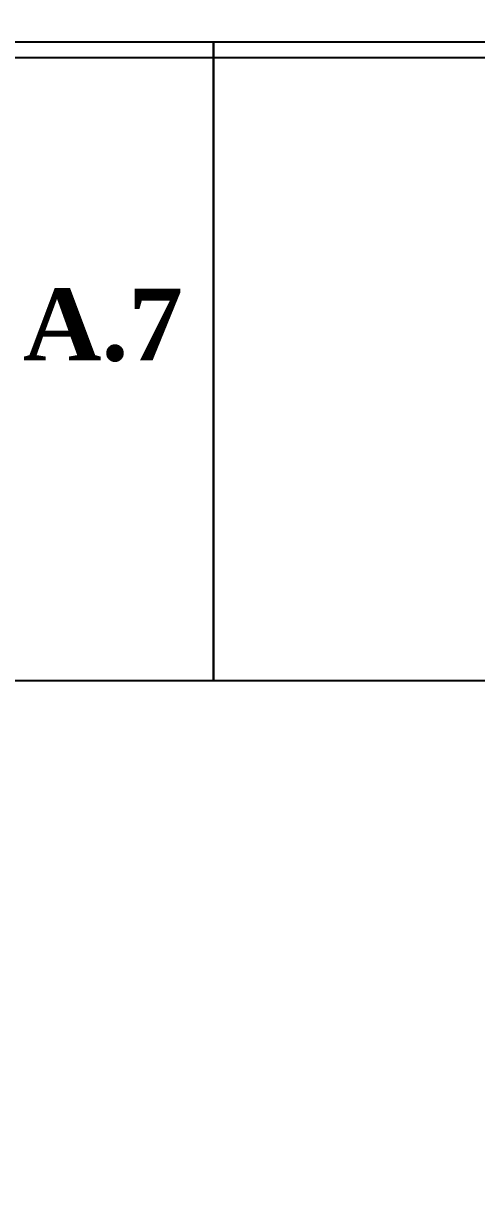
# Model space of a CAD drawing. Header units: millimetres. Extents: x 322668 to 332469, y 13187 to 20117.
# Drawn here: x 327990.6 to 328047.4, y 17501.2 to 17648.3 of the extents above; entities that cross this region are included whole.
import ezdxf

# ---------------------------------------------------------------- set-up
doc = ezdxf.new("R2010")
doc.units = ezdxf.units.MM
doc.header["$LTSCALE"] = 50
doc.header["$MEASUREMENT"] = 0
doc.header["$PDMODE"] = 3
doc.header["$PDSIZE"] = -0.5
doc.layers.get('0').update_dxf_attribs({"linetype": 'CONTINUOUS'})
doc.layers.get('DEFPOINTS').update_dxf_attribs({"linetype": 'CONTINUOUS'})
doc.layers.add('GRC-Ekipman', color=4, linetype='CONTINUOUS', lineweight=25)
doc.layers.add('MIM_OLCU-DIS', color=1, linetype='CONTINUOUS')
doc.styles.add('OLCU', font='TSIMPLEX.SHX', dxfattribs={"width": 0.7})
doc.styles.add('REF', font='calibri.ttf', dxfattribs={"height": 10})
doc.dimstyles.new('200-OLCU-DIŞ', dxfattribs={"dimtxt": 30, "dimasz": 10, "dimexe": 0, "dimexo": 0, "dimgap": 10, "dimtad": 1, "dimdec": 1, "dimdsep": 46, "dimtxsty": 'OLCU', "dimblk1": 'DOT', "dimblk2": 'DOT', "dimsah": 1, "dimcen": 0, "dimclrd": 7, "dimclre": 7, "dimclrt": 4, "dimadec": 0, "dimazin": 0, "dimtfac": 1, "dimtdec": 1, "dimtix": 1, "dimtmove": 2, "dimatfit": 3, "dimldrblk": 'DOT', "dimfxl": 0, "dimtolj": 1, "dimarcsym": 0})

# ---------------------------------------------------------------- blocks, each defined once
blk = doc.blocks.new('_DOT')
at = {"color": 0, "linetype": 'ByBlock'}
blk.add_line((-0.5, 0), (-1, 0), dxfattribs=at)
at = {"color": 0, "linetype": 'ByBlock', "const_width": 0.5}
blk.add_lwpolyline([(-0.25, 0, 1), (0.25, 0, 1)], format="xyb", close=True, dxfattribs=at)
blk = doc.blocks.new('*D159')
at = {"layer": 'DEFPOINTS', "color": 0}
for p in [(329577.75, 18407.96, -57.5), (327588.54, 14893), (330092.59, 14893)]:
    blk.add_point(p, dxfattribs=at)
at = {"layer": 'MIM_OLCU-DIS', "color": 7, "lineweight": -2}
for p, q in [((330052.83, 18407.96), (330092.59, 18407.96)), ((330092.59, 18397.96), (330092.59, 14903)), ((330052.59, 14893), (330092.59, 14893))]:
    blk.add_line(p, q, dxfattribs=at)
at = {"layer": 'MIM_OLCU-DIS', "color": 7, "lineweight": -2, "xscale": 10, "yscale": 10, "zscale": 10}
for p, rotation in [((330092.59, 18407.96), 90), ((330092.59, 14893), 270)]:
    blk.add_blockref('_DOT', p, dxfattribs=dict(at, rotation=rotation))
at = {"layer": 'MIM_OLCU-DIS', "color": 4, "insert": (330067.59, 16650.48), "char_height": 30, "attachment_point": 5, "rotation": 90, "style": 'OLCU'}
blk.add_mtext('\\A1;3515', dxfattribs=at)
blk = doc.blocks.new('CTezg.100-80')
for p, q in [((-100, -80), (-100, 0)), ((-100, 0), (0, 0)), ((0, 0), (0, -80)), ((0, -2), (-100, -2)), ((0, -80), (-100, -80))]:
    blk.add_line(p, q)

msp = doc.modelspace()

# ---------------------------------------------------------------- block references
at = {"layer": 'GRC-Ekipman'}
for p in [(328014.41, 17645.96, -145), (328114.41, 17645.96, -145)]:
    msp.add_blockref('CTezg.100-80', p, dxfattribs=at)

# ---------------------------------------------------------------- texts
at = {"color": 7, "insert": (328010.57, 17615.06, -532.21), "char_height": 20, "attachment_point": 3, "style": 'REF'}
msp.add_mtext_dynamic_manual_height_columns('{\\fCentury|b1|i0|c162|p18;^I\\H0.45x;\\C1;A.7}', width=512.9971, gutter_width=50, heights=[0], dxfattribs=at)

# ---------------------------------------------------------------- dimensions: what is measured, and where the dimension line sits
at = {"layer": 'MIM_OLCU-DIS', "color": 22}
dim = msp.add_linear_dim(base=(330092.59, 14893), p1=(329577.75, 18407.96, -57.5), p2=(327588.54, 14893), angle=270, dimstyle='200-OLCU-DIŞ', dxfattribs=at)
dim.commit()
dim.dimension.update_dxf_attribs({"geometry": '*D159', "text_midpoint": (330067.59, 16650.48)})

doc.saveas('drawing.dxf')
